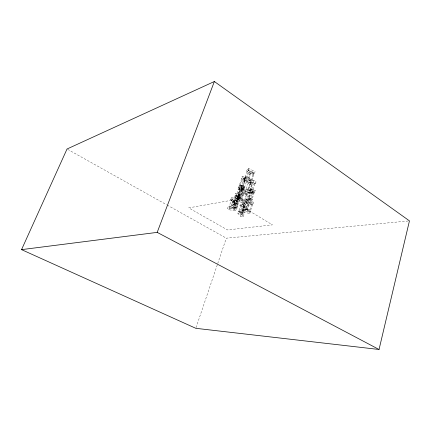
<?xml version="1.0" encoding="UTF-8"?>
<svg xmlns="http://www.w3.org/2000/svg" width="431" height="431" viewBox="0 0 431 431"><rect width="100%" height="100%" fill="white"/><g stroke="black" fill="none" stroke-linecap="round" stroke-linejoin="round"><path stroke-width="0.32" stroke-dasharray="2.15 1.62" d="M251.682 201.04L252.324 199.117L249.339 197.7L246.128 199.354L245.492 201.261L248.45 202.662L251.682 201.04L248.698 199.623L245.492 201.261M254.576 192.307L255.206 190.4L252.243 188.977L249.016 190.723L248.385 192.614L251.321 194.015L254.576 192.307L251.607 190.885L248.385 192.614M249.975 213.399L248.876 211.923L249.517 209.972L242.545 208.879L241.899 210.813L243.025 212.289L249.975 213.399L250.616 211.454L249.517 209.972M252.878 204.585L251.796 203.071L252.437 201.142L245.481 200.103L244.84 202.02L245.95 203.529L252.878 204.585L253.514 202.662L252.437 201.142M248.698 199.623L249.339 197.7M251.607 190.885L252.243 188.977M248.542 200.485L250.783 193.745L252.232 192.98L250.389 192.097L248.946 192.867L246.694 199.612L248.542 200.485L249.985 199.752L252.232 192.98M243.337 216.701L243.968 214.805L241.43 211.594L238.381 211.12L237.734 213.027L240.304 216.222L243.337 216.701L240.347 212.968L242.605 206.239L244.501 206.524L245.622 207.984L243.386 214.703L242.249 213.264L240.347 212.968M246.203 208.081L246.828 206.201L244.334 202.92L241.29 202.473L240.654 204.364L243.181 207.623L246.203 208.081L243.704 204.817L240.654 204.364M245.815 209.579L248.1 202.71L244.98 202.236L242.691 209.089L245.815 209.579L246.51 210.506L248.789 203.653L248.1 202.71M248.45 202.662L249.086 200.754L252.324 199.117M251.321 194.015L251.952 192.129L255.206 190.4M246.554 209.757L248.838 202.882L251.973 203.357L249.7 210.247L246.554 209.757L247.249 210.684L250.384 211.179L252.652 204.299L249.522 203.82L248.838 202.882M252.55 192.361L253.175 190.475L251.02 188.88L245.6 189.29L244.97 191.159L247.125 192.738L252.55 192.361L250.389 190.766L251.02 188.88M255.384 183.821L256.003 181.957L253.87 180.336L248.45 180.821L247.83 182.674L249.964 184.269L255.384 183.821L253.25 182.205L253.87 180.336M247.249 210.684L249.522 203.82M241.43 211.594L240.789 213.507L237.734 213.027M243.704 204.817L244.334 202.92M251.984 180.169L254.171 173.634L251.321 172.211L250.4 172.729L248.202 179.253L251.063 180.664L251.984 180.169L249.118 178.752L248.202 179.253M244.706 202.699L245.336 200.803L238.844 197.678L237.411 198.395L236.77 200.28L243.246 203.384L244.706 202.699L238.203 199.575L236.77 200.28M247.583 194.101L248.208 192.226L241.759 189.085L240.32 189.839L239.684 191.709L246.117 194.828L247.583 194.101L241.118 190.965L239.684 191.709M251.672 181.882L252.291 180.029L245.896 176.872L244.447 177.68L243.822 179.522L250.195 182.663L251.672 181.882L245.271 178.725L243.822 179.522M254.479 173.488L255.093 171.657L248.741 168.489L247.286 169.335L246.667 171.161L252.997 174.307L254.479 173.488L248.116 170.32L246.667 171.161M240.304 216.222L240.94 214.326L238.381 211.12M241.489 214.401L243.73 207.699L242.605 206.239M249.791 190.394L252.011 183.768L250.675 182.76L248.245 182.97L246.02 189.581L248.45 189.403L249.791 190.394L247.367 190.572L249.581 183.967L252.011 183.768M242.249 213.264L245.675 203.179L248.789 203.653M243.025 212.289L243.671 210.36L242.545 208.879M245.95 203.529L246.586 201.616L245.481 200.103M246.694 199.612L248.132 198.869L250.389 192.097M243.246 203.384L243.881 201.498L245.336 200.803M246.117 194.828L246.742 192.959L248.208 192.226M250.195 182.663L250.815 180.821L252.291 180.029M252.997 174.307L253.611 172.486L255.093 171.657M251.063 180.664L253.25 174.146L250.4 172.729M247.125 192.738L247.75 190.874L245.6 189.29M249.964 184.269L250.583 182.426L248.45 180.821M248.45 189.403L250.675 182.76M236.032 208.615L238.332 201.821L235.272 201.358L234.556 200.415L232.239 207.209L232.966 208.13L236.032 208.615L235.315 207.688L232.239 207.209M196.024 327.679L217.499 264.203M217.714 263.567L226.307 238.176L408.114 220.995M235.628 210.813L236.274 208.895L235.121 207.413L228.306 206.347L227.649 208.259L228.829 209.73L235.628 210.813L234.469 209.342L227.649 208.259M237.212 208.141L235.132 204.865L231.91 204.267L234.017 207.543L237.212 208.141L237.869 206.201L235.795 202.904L232.578 202.311L234.679 205.603L237.869 206.201M240.191 199.327L240.843 197.403L238.812 194.031L235.601 193.46L234.943 195.394L237.007 198.75L240.191 199.327L238.154 195.97L234.943 195.394M241.064 197.42L241.716 195.496L238.72 194.079L235.628 195.771L234.981 197.673L237.95 199.079L241.064 197.42L238.063 195.997L234.981 197.673M244.011 188.708L244.652 186.806L241.672 185.378L238.569 187.162L237.928 189.047L240.875 190.454L244.011 188.708L241.026 187.28L237.928 189.047M244.081 190.642L244.711 188.773L242.26 185.303L239.189 184.883L238.548 186.763L241.037 190.211L244.081 190.642L241.619 187.189L238.548 186.763M246.947 182.151L247.572 180.298L245.158 176.764L242.098 176.365L241.462 178.229L243.908 181.742L246.947 182.151L244.522 178.633L241.462 178.229M241.22 199.962L243.472 193.282L244.377 192.819L247.281 194.225L245.04 200.921L242.125 199.521L241.22 199.962L244.124 201.358L246.365 194.683L243.472 193.282M242.125 199.521L244.377 192.819M249.118 178.752L251.321 172.211M234.324 204.229L236.673 197.344L238.666 197.7L239.582 199.203L237.26 206.077L236.328 204.601L234.324 204.229L235.261 205.706L237.594 198.842L236.673 197.344M239.878 188.514L238.488 189.301L236.193 196.03L237.578 195.27L239.878 188.514L241.732 189.398L240.331 190.184L238.052 196.908L239.442 196.153L241.759 189.085M234.017 207.543L234.679 205.603M237.007 198.75L237.659 196.827L235.601 193.46M238.063 195.997L238.72 194.079M241.026 187.28L243.37 180.233L245.277 180.487L246.36 182.06L244.129 188.676L243.025 187.124L241.118 186.86L242.227 188.412L244.463 181.807L243.37 180.233M235.132 204.865L235.795 202.904M238.154 195.97L238.812 194.031M241.619 187.189L242.26 185.303M244.522 178.633L245.158 176.764M234.469 209.342L235.121 207.413M231.285 197.678L232.444 199.187L239.216 200.205L238.079 198.691L231.285 197.678L230.633 199.575L231.797 201.072L238.569 202.101L237.433 200.598L238.596 197.177L241.716 195.496M240.875 190.454L241.516 188.573L244.652 186.806M241.037 190.211L241.667 188.347L239.189 184.883M243.908 181.742L244.533 179.899L242.098 176.365M235.315 207.688L238.666 197.7M238.203 199.575L238.844 197.678M245.271 178.725L245.896 176.872M248.116 170.32L248.741 168.489M243.025 187.124L245.411 179.926L242.362 179.522L240.099 186.154L243.159 186.58M232.966 208.13L235.272 201.358M228.829 209.73L229.486 207.823L228.306 206.347M231.797 201.072L232.444 199.187M247.83 182.674L256.003 181.957M244.97 191.159L253.175 190.475M244.533 179.899L247.572 180.298M241.667 188.347L244.711 188.773M246.828 206.201L243.806 205.749L241.29 202.473M246.586 201.616L253.514 202.662M230.633 199.575L237.433 200.598M234.556 200.415L237.621 200.878M244.84 202.02L251.796 203.071M229.486 207.823L236.274 208.895M243.391 210.016L246.51 210.506M243.671 210.36L250.616 211.454M240.94 214.326L243.968 214.805M241.899 210.813L248.876 211.923M237.659 196.827L240.843 197.403M235.628 195.771L238.596 197.177M248.132 198.869L249.985 199.752M237.578 195.27L239.442 196.153M246.128 199.354L249.086 200.754M249.016 190.723L251.952 192.129M238.569 187.162L241.516 188.573M237.411 198.395L243.881 201.498M240.32 189.839L246.742 192.959M244.447 177.68L250.815 180.821M247.286 169.335L253.611 172.486M67.613 149.336L166.576 204.741M167.163 205.064L226.307 238.176M254.295 192.452L252.043 199.257L249.064 197.84L251.332 191.035L254.295 192.452M254.92 183.859L252.711 190.513L250.562 188.913L252.787 182.243L254.92 183.859M253.38 192.937L251.128 199.72L248.159 198.308L250.422 191.52L253.38 192.937M251.257 182.378L249.026 189.031L251.176 190.621L253.39 183.983L251.257 182.378M243.914 205.097L241.651 211.863L238.596 211.389L240.87 204.639L243.914 205.097M244.619 206.018L242.367 212.774L239.318 212.3L241.581 205.56L244.619 206.018M242.858 189.349L240.568 196.116L237.583 194.699L239.884 187.932L242.858 189.349M242.039 192.851L239.781 199.531L241.225 198.826L243.488 192.113L242.039 192.851M248.983 172.314L246.78 178.833L248.24 178.03L250.449 171.484L248.983 172.314M243.741 188.853L241.446 195.642L238.456 194.219L240.762 187.431L243.741 188.853M238.327 196.256L235.972 203.184L232.756 202.592L235.116 195.679L238.327 196.256M240.229 191.973L237.96 198.653L239.394 197.942L241.667 191.229L240.229 191.973M247.2 171.425L244.986 177.949L246.44 177.141L248.655 170.59L247.2 171.425M244.727 178.935L242.464 185.599L239.399 185.179L241.667 178.531L244.727 178.935M238.903 197.204L236.56 204.116L233.349 203.524L235.703 196.628L238.903 197.204M232.638 201.207L230.332 207.963L229.157 206.487L231.479 199.709L232.638 201.207M233.386 199.995L231.064 206.783L232.234 208.265L234.539 201.498L233.386 199.995M231.619 200.264L188.703 207.877L227.46 229.933L272.435 224.863L231.619 200.264"/><path stroke-width="0.65" d="M379.043 349.482L409.45 220.866L214.358 81.518L67.026 149.007L21.55 249.635L195.809 328.314L379.043 349.482L157.191 232.379L21.55 249.635M157.191 232.379L214.358 81.518"/></g></svg>
